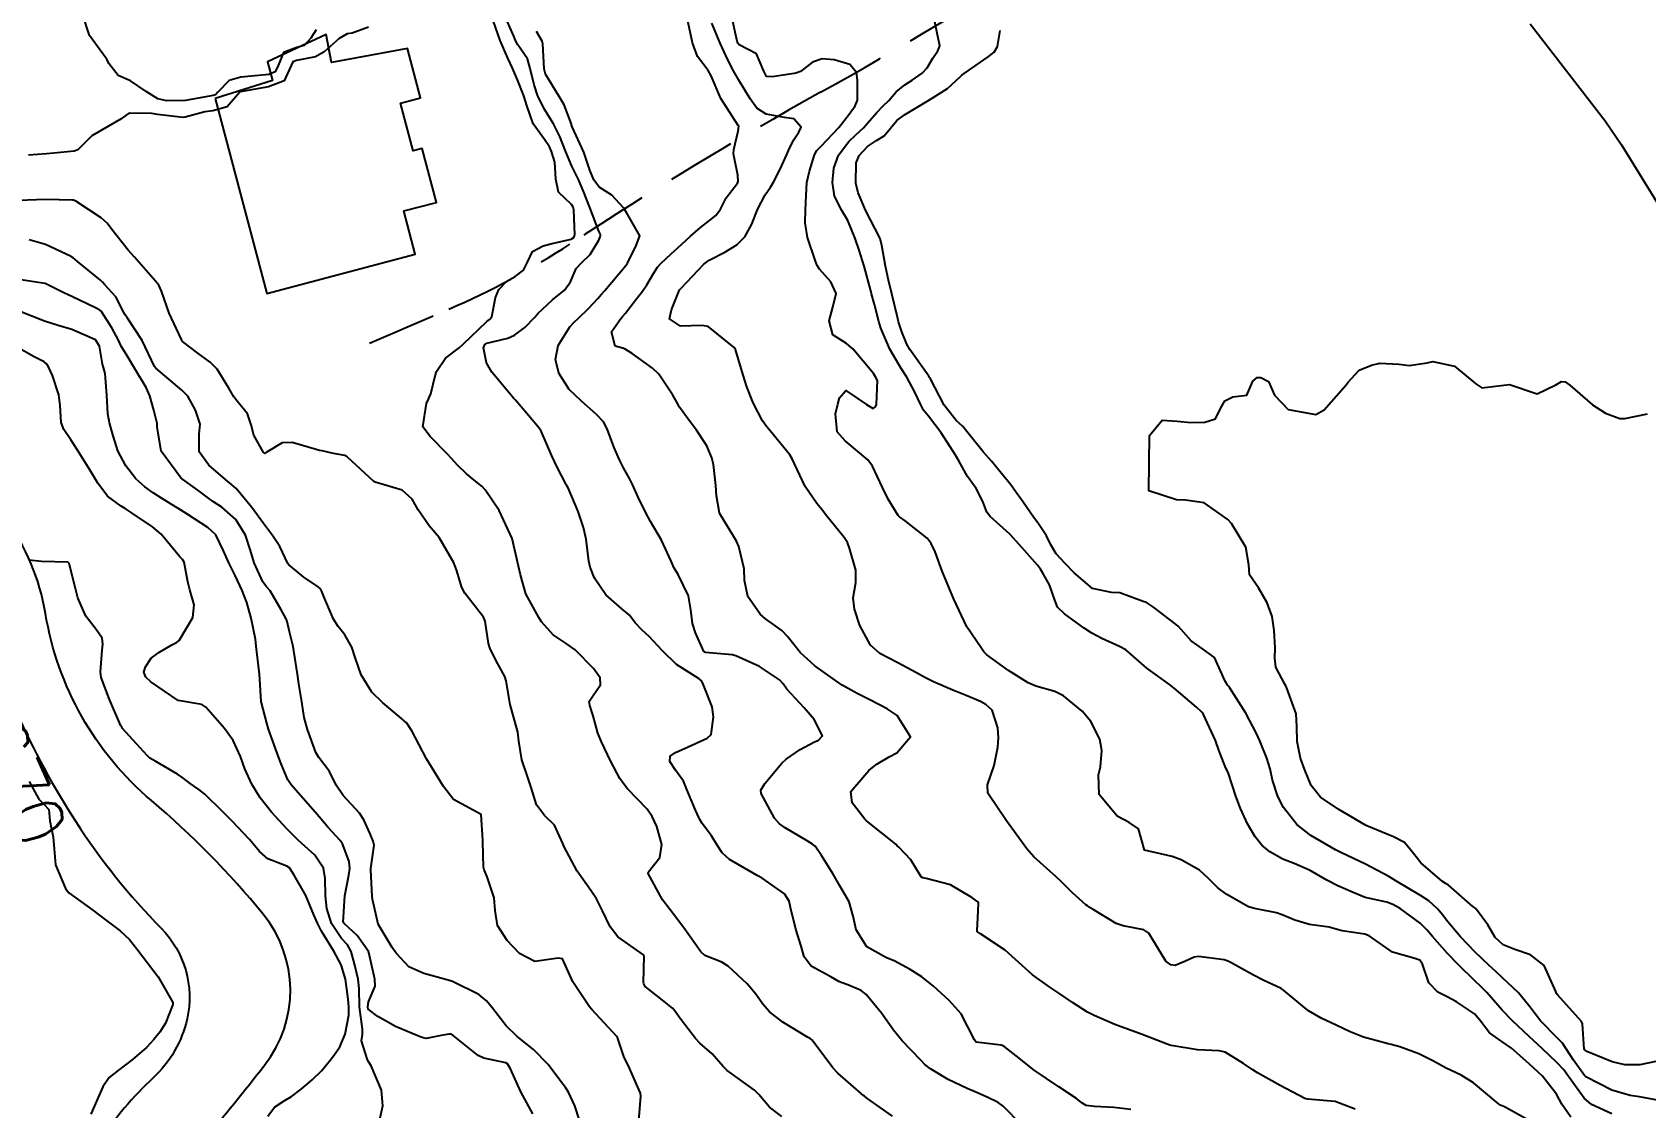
# Model space of a CAD drawing. Header units: metres. Extents: x 298520 to 308411, y 7433745 to 7450750.
# Drawn here: x 300560.7 to 300677.4, y 7444959 to 7445036.8 of the extents above; entities that cross this region are included whole.
import ezdxf
from ezdxf.enums import TextEntityAlignment as Align

# ---------------------------------------------------------------- set-up
doc = ezdxf.new("R2010")
doc.units = ezdxf.units.M
doc.header["$LTSCALE"] = 10
doc.linetypes.add('DASHED', pattern=[0.75, 0.5, -0.25])
for name, color, linetype in [('Area', 45, 'Continuous'), ('Cotas', 45, 'Continuous'), ('Curvas de Nivel 1m', 11, 'Continuous'), ('Curvas de Nivel 5m', 15, 'Continuous'), ('Edificações', 30, 'Continuous'), ('Hidrografia', 140, 'Continuous'), ('Vias Secundárias', 230, 'DASHED')]:
    doc.layers.add(name, color=color, linetype=linetype)
doc.styles.add('Style-STANDARD', font='STANDARD.shx')

msp = doc.modelspace()

# ---------------------------------------------------------------- linework, layer by layer
at = {"layer": 'Area'}
msp.add_polyline3d([(300669.01, 7445037.41, 683.94), (300674.43, 7445030.39, 683.87), (300675.61, 7445028.66, 683.84), (300679.46, 7445022.44, 683.98), (300683.31, 7445016.39, 684.04), (300689.65, 7445007.08, 684.25), (300691.81, 7445003.87, 684.21), (300697.77, 7444994.75, 684.34), (300698.72, 7444993.1, 684.33), (300706.72, 7444979.46, 684.46), (300707.74, 7444976.05, 684.6), (300713.12, 7444964.77, 684.52), (300715.65, 7444959.62, 684.6), (300720.59, 7444949.26, 682.54), (300727.92, 7444933.4, 684.74), (300731.72, 7444924.74, 679.65), (300732.29, 7444923.79, 679.66), (300736.34, 7444914.79, 679.71)], dxfattribs=at)
at = {"layer": 'Curvas de Nivel 1m', "flags": 128}
for points, elevation in [([(300581.23, 7445036.98), (300580.84, 7445036.38), (300580.35, 7445035.85), (300579.82, 7445035.71), (300578.87, 7445035.34), (300578.47, 7445034.4), (300578.26, 7445033.94), (300577.8, 7445033.76), (300577.05, 7445033.67), (300575.79, 7445033.56), (300574.93, 7445033.31), (300574.11, 7445032.46), (300573.95, 7445032.29), (300573.78, 7445032.23), (300572.3, 7445031.96), (300571.77, 7445031.88), (300570.44, 7445031.84), (300569.78, 7445031.98), (300568.93, 7445032.52), (300567.79, 7445033.28), (300566.92, 7445033.67), (300566.24, 7445034.55), (300566.1, 7445034.85), (300565.81, 7445035.25), (300564.83, 7445036.57), (300564.32, 7445038.1)], 677), ([(300622.9, 7444958.43), (300621.12, 7444959.68), (300620.91, 7444959.84), (300620.88, 7444959.86), (300620.84, 7444959.89), (300618.94, 7444961.54), (300618.59, 7444961.92), (300617.46, 7444963.44), (300617.07, 7444963.94), (300616.96, 7444964.03), (300616.76, 7444964.14), (300614.98, 7444965.23), (300614.02, 7444965.97), (300613.53, 7444966.51), (300613.01, 7444967.24), (300612.4, 7444968), (300611.03, 7444969.27), (300610.56, 7444969.55), (300609.34, 7444970.04), (300609.04, 7444970.3), (300607.82, 7444972.05), (300607.07, 7444973.03), (300606.27, 7444974.07), (300605.23, 7444975.96), (300605.25, 7444976.08), (300606.07, 7444977.12), (300606.23, 7444978.07), (300605.85, 7444979.36), (300605.52, 7444980.08), (300605.16, 7444980.62), (300603.75, 7444982.1), (300603.49, 7444982.4), (300603.19, 7444982.85), (300602.52, 7444984.12), (300601.85, 7444985.5), (300601.6, 7444986.13), (300601.25, 7444987.37), (300601.01, 7444988.13), (300600.97, 7444988.42), (300601.26, 7444988.83), (300601.79, 7444989.61), (300601.76, 7444990.13), (300601.28, 7444990.79), (300599.95, 7444992.14), (300599.31, 7444992.6), (300598.37, 7444993.22), (300597.53, 7444994.18), (300597.45, 7444994.3), (300597.33, 7444994.49), (300596.4, 7444996.19), (300596, 7444997.56), (300595.87, 7444998.2), (300595.39, 7445000.2), (300594.45, 7445002.21), (300593.44, 7445003.72), (300593.2, 7445003.98), (300592.9, 7445004.23), (300592.09, 7445004.88), (300591.46, 7445005.47), (300590.75, 7445006.26), (300589.48, 7445007.56), (300588.95, 7445008.28), (300589.2, 7445009.96), (300589.35, 7445010.27), (300589.41, 7445010.38), (300589.52, 7445010.65), (300589.84, 7445011.96), (300589.94, 7445012.27), (300590.59, 7445013.23), (300591.56, 7445013.98), (300591.85, 7445014.25), (300593.58, 7445015.89), (300593.77, 7445016.03), (300593.94, 7445016.22), (300594.2, 7445017.62), (300594.44, 7445018.21), (300595.01, 7445018.81), (300595.62, 7445019.13), (300596.23, 7445019.59), (300596.5, 7445020.19), (300596.88, 7445020.95), (300597.65, 7445021.35), (300598.3, 7445021.52), (300599.66, 7445021.83), (300599.86, 7445021.95), (300599.94, 7445022.15), (300599.86, 7445023.97), (300599.81, 7445024.15), (300599.68, 7445024.36), (300598.76, 7445025.23), (300598.56, 7445026.17), (300598.49, 7445027.4), (300598.25, 7445028.17), (300598.09, 7445028.53), (300597.74, 7445029.04), (300596.92, 7445030.19), (300596.45, 7445031.51), (300596.24, 7445032.2), (300595.79, 7445033.36), (300595.42, 7445034.2), (300595.09, 7445034.93), (300594.53, 7445036.21), (300593.85, 7445038.13)], 676), ([(300632.25, 7444957.76), (300630.91, 7444959.15), (300630.55, 7444959.42), (300629.76, 7444959.79), (300628.92, 7444960.15), (300628.31, 7444960.42), (300626.93, 7444961.08), (300625.64, 7444961.84), (300625.25, 7444962.15), (300624.95, 7444962.46), (300623.6, 7444963.86), (300622.97, 7444964.64), (300622.11, 7444965.88), (300621.01, 7444967.23), (300620.63, 7444967.52), (300619.68, 7444967.91), (300619.18, 7444968.08), (300619.02, 7444968.17), (300618.45, 7444968.5), (300617.03, 7444969.27), (300616.51, 7444969.95), (300616.29, 7444970.71), (300615.92, 7444971.95), (300615.53, 7444973.5), (300615.42, 7444973.96), (300615.09, 7444974.49), (300613.47, 7444975.63), (300613.11, 7444975.83), (300612.83, 7444975.99), (300611.12, 7444976.99), (300610.58, 7444977.47), (300610.23, 7444978.02), (300609.81, 7444978.7), (300609.15, 7444979.58), (300608.98, 7444979.87), (300608.91, 7444980.03), (300608.65, 7444980.54), (300608.02, 7444982.05), (300607.78, 7444982.64), (300607.2, 7444983.45), (300606.81, 7444984.06), (300606.82, 7444984.45), (300607.21, 7444984.73), (300608.12, 7444985.14), (300609.23, 7444985.63), (300609.5, 7444985.75), (300609.78, 7444986.02), (300609.97, 7444987.3), (300609.86, 7444988.02), (300609.27, 7444989.55), (300609.12, 7444989.88), (300608.93, 7444990.04), (300607.29, 7444991.09), (300606.27, 7444992.07), (300605.31, 7444993.12), (300604.8, 7444993.57), (300604.29, 7444994.1), (300603.88, 7444994.65), (300603.33, 7444995.11), (300602.18, 7444996.12), (300601.36, 7444997.33), (300601.04, 7444998.13), (300600.95, 7444998.56), (300600.74, 7445000.14), (300600.57, 7445000.98), (300600.17, 7445002.14), (300599.44, 7445003.85), (300599.34, 7445004.05), (300599.29, 7445004.15), (300598.65, 7445005.36), (300598.27, 7445006.17), (300597.49, 7445007.95), (300597.35, 7445008.18), (300596.45, 7445009.24), (300595.63, 7445010.2), (300595.51, 7445010.33), (300593.93, 7445012.22), (300593.55, 7445012.91), (300593.32, 7445013.99), (300593.43, 7445014.22), (300593.56, 7445014.32), (300595.08, 7445014.69), (300595.57, 7445014.9), (300596.32, 7445015.45), (300597.05, 7445016.19), (300597.29, 7445016.48), (300597.59, 7445016.79), (300598.32, 7445017.45), (300599.18, 7445018.16), (300599.62, 7445018.76), (300600.04, 7445019.73), (300600.42, 7445020.14), (300601.05, 7445020.73), (300601.66, 7445021.77), (300601.77, 7445022.02), (300601.8, 7445022.13), (300601.76, 7445022.23), (300601.67, 7445022.42), (300601.02, 7445024.14), (300600.59, 7445025.25), (300600.19, 7445026.15), (300599.72, 7445027.12), (300599.28, 7445028.16), (300598.84, 7445029.26), (300598.39, 7445030.17), (300598.16, 7445030.57), (300597.76, 7445031.19), (300597.26, 7445032.19), (300596.98, 7445032.99), (300596.71, 7445034.19), (300596.51, 7445034.89), (300595.82, 7445035.9), (300595.63, 7445036.2), (300595.51, 7445036.52), (300594.77, 7445038.21)], 677), ([(300656.37, 7444958.93), (300654.91, 7444959.49), (300652.91, 7444959.64), (300652.73, 7444959.7), (300650.93, 7444960.65), (300649.31, 7444961.56), (300648.95, 7444961.78), (300648.28, 7444962.24), (300646.96, 7444963.04), (300646.53, 7444963.15), (300644.96, 7444963.23), (300643.06, 7444963.53), (300642.96, 7444963.56), (300642.77, 7444963.63), (300640.97, 7444964.33), (300639.98, 7444964.68), (300638.98, 7444965.04), (300637.49, 7444965.7), (300637, 7444965.94), (300635.91, 7444966.63), (300635.01, 7444967.26), (300634.28, 7444967.74), (300633.02, 7444968.64), (300631.79, 7444969.76), (300631.04, 7444970.43), (300629.26, 7444971.6), (300629.06, 7444971.74), (300629.03, 7444971.8), (300629.02, 7444971.84), (300629.07, 7444972.77), (300629.13, 7444973.8), (300629.13, 7444973.84), (300629.08, 7444973.91), (300628.65, 7444974.24), (300627.1, 7444975.15), (300625.33, 7444975.61), (300625.1, 7444975.65), (300624.98, 7444975.72), (300624.91, 7444975.84), (300624.23, 7444976.96), (300623.36, 7444977.87), (300623.25, 7444977.98), (300623.14, 7444978.09), (300622.09, 7444978.93), (300621.15, 7444979.68), (300621.03, 7444979.77), (300620.9, 7444979.89), (300619.99, 7444981.09), (300619.9, 7444981.91), (300621.2, 7444983.41), (300621.46, 7444983.63), (300621.77, 7444983.88), (300622.67, 7444984.41), (300623.21, 7444984.7), (300624.2, 7444985.86), (300623.25, 7444987.4), (300622.52, 7444987.88), (300621.26, 7444988.53), (300620.34, 7444988.98), (300619.27, 7444989.58), (300618.77, 7444989.93), (300617.29, 7444990.99), (300616.22, 7444991.95), (300615.31, 7444993.1), (300614.89, 7444993.54), (300614.3, 7444993.98), (300613.72, 7444994.38), (300613.33, 7444994.72), (300612.44, 7444996), (300612.2, 7444997.16), (300612.18, 7444998), (300611.78, 7444999.61), (300611.62, 7445000.01), (300611.4, 7445000.36), (300610.39, 7445002.02), (300610.18, 7445003.27), (300610.14, 7445004.02), (300609.95, 7445005.54), (300609.84, 7445006.03), (300609.48, 7445006.89), (300608.73, 7445008.04), (300608.19, 7445008.74), (300607.51, 7445009.7), (300607.31, 7445010.06), (300607.02, 7445010.56), (300606.01, 7445012.08), (300605.55, 7445012.52), (300604.08, 7445013.58), (300603.56, 7445013.89), (300603.41, 7445013.95), (300602.84, 7445014.11), (300602.59, 7445015.13), (300603.26, 7445016.1), (300603.41, 7445016.28), (300603.59, 7445016.49), (300604.3, 7445017.4), (300604.83, 7445018.09), (300605.15, 7445018.55), (300605.63, 7445019.36), (300605.9, 7445019.81), (300606.14, 7445020.07), (300606.91, 7445020.79), (300607.65, 7445021.46), (300608.29, 7445022.05), (300609.01, 7445022.69), (300609.67, 7445023.2), (300610.14, 7445023.56), (300610.47, 7445024.02), (300610.88, 7445024.83), (300611.7, 7445025.89), (300611.74, 7445026.01), (300611.71, 7445026.46), (300611.41, 7445028.01), (300611.42, 7445028.33), (300611.75, 7445029.64), (300611.8, 7445030.01), (300611.78, 7445030.04), (300611.75, 7445030.07), (300610.48, 7445032.02), (300609.8, 7445033.65), (300609.57, 7445034.03), (300608.81, 7445035.05), (300608.45, 7445036.05), (300608.06, 7445037.85)], 679), ([(300671.95, 7444958.34), (300671.31, 7444959.29), (300670.92, 7444960.02), (300669.92, 7444961.31), (300668.95, 7444962.21), (300667.67, 7444963.33), (300666.97, 7444963.82), (300666.08, 7444964.46), (300665.38, 7444965.36), (300664.99, 7444965.82), (300663.7, 7444966.68), (300663.01, 7444967.05), (300662.33, 7444967.4), (300661.68, 7444968.07), (300661.24, 7444969.42), (300661.04, 7444969.7), (300660.61, 7444969.85), (300659.05, 7444970.28), (300657.37, 7444971.46), (300657.06, 7444971.59), (300655.41, 7444971.83), (300655.07, 7444971.92), (300654.48, 7444972.09), (300653.07, 7444972.29), (300652, 7444972.59), (300651.08, 7444972.99), (300650.68, 7444973.13), (300649.08, 7444973.43), (300648.64, 7444973.56), (300647.09, 7444974.45), (300646.44, 7444974.94), (300645.75, 7444975.6), (300645.11, 7444976.2), (300643.78, 7444976.97), (300643.13, 7444977.2), (300641.13, 7444977.65), (300640.7, 7444979.21), (300640.03, 7444979.67), (300639.16, 7444980.11), (300637.84, 7444981.69), (300637.79, 7444983.1), (300637.94, 7444983.69), (300638.04, 7444984.87), (300637.89, 7444985.69), (300637.24, 7444986.95), (300636.61, 7444987.71), (300635.26, 7444988.82), (300634.65, 7444989.12), (300633.27, 7444989.51), (300632.72, 7444989.76), (300631.29, 7444990.65), (300629.72, 7444991.79), (300629.51, 7444992.01), (300629.31, 7444992.28), (300628.27, 7444993.81), (300627.34, 7444995.82), (300626.49, 7444997.83), (300625.98, 7444999.24), (300625.71, 7444999.84), (300625.4, 7445000.21), (300623.81, 7445001.47), (300623.42, 7445001.76), (300623.31, 7445001.87), (300622.6, 7445003.05), (300622.17, 7445003.88), (300621.46, 7445005.42), (300621.11, 7445005.89), (300619.48, 7445007.27), (300618.9, 7445007.92), (300618.79, 7445009.21), (300618.94, 7445009.92), (300619.08, 7445010.36), (300619.53, 7445010.9), (300621.02, 7445009.89), (300621.51, 7445009.6), (300621.68, 7445009.72), (300621.74, 7445009.89), (300621.81, 7445011.61), (300621.68, 7445011.89), (300621.54, 7445012.12), (300620.04, 7445013.91), (300619.57, 7445014.29), (300618.58, 7445014.93), (300618.33, 7445015.93), (300618.59, 7445016.93), (300618.84, 7445017.92), (300618.45, 7445018.76), (300617.63, 7445019.66), (300617.46, 7445019.94), (300617.34, 7445020.24), (300616.76, 7445021.95), (300616.6, 7445023.02), (300616.61, 7445023.95), (300616.65, 7445024.99), (300616.72, 7445025.95), (300616.91, 7445026.76), (300617.26, 7445027.94), (300617.43, 7445028.25), (300617.74, 7445028.57), (300619.02, 7445029.92), (300619.76, 7445030.89), (300620.2, 7445031.48), (300620.37, 7445031.9), (300620.37, 7445033.33), (300620.31, 7445033.9), (300619.81, 7445034.48), (300618.69, 7445034.81), (300617.81, 7445034.89), (300617.12, 7445034.63), (300616.24, 7445033.96), (300615.92, 7445033.84), (300615.8, 7445033.82), (300614.2, 7445033.58), (300613.8, 7445033.61), (300613.59, 7445033.98), (300613.08, 7445035.25), (300611.82, 7445035.9), (300611.72, 7445036.01), (300611.68, 7445036.16), (300611.27, 7445038.02)], 681), ([(300674.91, 7444958.58), (300673.45, 7444959.26), (300672.92, 7444959.72), (300671.79, 7444961.29), (300671.44, 7444961.78), (300670.95, 7444962.31), (300669.88, 7444963.31), (300668.97, 7444964.16), (300667.72, 7444965.33), (300666.99, 7444966.09), (300665.88, 7444967.36), (300665.45, 7444967.8), (300665.02, 7444968.21), (300663.82, 7444969.38), (300663.04, 7444970.19), (300661.96, 7444971.41), (300661.55, 7444971.9), (300661.07, 7444972.37), (300659.62, 7444973.43), (300659.09, 7444973.74), (300658.64, 7444973.9), (300657.09, 7444974.24), (300656.21, 7444974.59), (300655.1, 7444975.09), (300654.32, 7444975.5), (300653.11, 7444976.18), (300651.95, 7444976.69), (300651.13, 7444977.01), (300650.18, 7444977.54), (300649.61, 7444978.03), (300649.14, 7444978.62), (300648.58, 7444979.57), (300648.06, 7444980.68), (300647.73, 7444981.57), (300647.2, 7444983.21), (300647.08, 7444983.46), (300647, 7444983.58), (300646.5, 7444984.88), (300646.25, 7444985.59), (300645.39, 7444987.47), (300645.29, 7444987.61), (300645.27, 7444987.63), (300645.25, 7444987.65), (300644.88, 7444987.99), (300643.27, 7444989.38), (300642.94, 7444989.63), (300641.29, 7444990.82), (300640.34, 7444991.66), (300639.78, 7444992.14), (300639.31, 7444992.39), (300638.05, 7444992.96), (300637.32, 7444993.35), (300636.76, 7444993.71), (300635.33, 7444994.74), (300634.84, 7444995.23), (300634.65, 7444995.73), (300634.25, 7444996.84), (300633.76, 7444997.74), (300633.61, 7444997.98), (300633.38, 7444998.26), (300632.07, 7444999.76), (300631.4, 7445000.52), (300629.97, 7445001.79), (300629.73, 7445002.1), (300629.43, 7445002.86), (300628.96, 7445003.8), (300628.33, 7445004.68), (300627.71, 7445005.82), (300627.47, 7445006.23), (300626.42, 7445007.83), (300625.51, 7445009.05), (300625.15, 7445009.48), (300624.96, 7445009.85), (300624.5, 7445010.83), (300623.94, 7445011.86), (300623.54, 7445012.48), (300622.7, 7445013.88), (300622.06, 7445015.4), (300621.92, 7445015.89), (300621.6, 7445017.11), (300621.39, 7445017.89), (300621.32, 7445018.19), (300620.86, 7445019.9), (300620.5, 7445021.04), (300620.21, 7445021.9), (300619.67, 7445023.18), (300619.25, 7445023.92), (300618.71, 7445024.94), (300618.56, 7445025.93), (300618.67, 7445026.97), (300619, 7445027.92), (300619.74, 7445028.91), (300620.26, 7445029.39), (300620.8, 7445029.9), (300621.25, 7445030.41), (300621.76, 7445031.01), (300622.2, 7445031.45), (300622.63, 7445031.88), (300623.17, 7445032.49), (300623.79, 7445033), (300624.32, 7445033.33), (300625.05, 7445033.85), (300625.41, 7445034.24), (300625.81, 7445034.92), (300626.18, 7445035.47), (300626.33, 7445035.83), (300625.92, 7445037.77)], 682), ([(300585, 7445037.16), (300583.83, 7445036.75), (300583.48, 7445036.69), (300582.88, 7445036.35), (300581.81, 7445035.4), (300581.17, 7445035.02), (300579.81, 7445034.76), (300579.54, 7445034.66), (300579.43, 7445034.39), (300578.91, 7445033.28), (300577.79, 7445032.85), (300575.87, 7445032.52), (300575.78, 7445032.51), (300575.73, 7445032.5), (300575.68, 7445032.44), (300574.8, 7445031.42), (300573.76, 7445031.13), (300573.18, 7445031.05), (300571.76, 7445030.66), (300571.6, 7445030.64), (300569.76, 7445030.85), (300569.34, 7445030.93), (300567.76, 7445030.95), (300567.48, 7445030.81), (300567.12, 7445030.54), (300565.74, 7445029.74), (300565, 7445029.31), (300564.26, 7445028.57), (300564, 7445028.31), (300563.73, 7445028.2), (300562.25, 7445028.07), (300561.72, 7445028.01), (300560.43, 7445027.91)], 676), ([(300640.15, 7444958.9), (300638.91, 7444959.06), (300637.5, 7444959.11), (300636.91, 7444959.19), (300636.6, 7444959.39), (300636.2, 7444959.71), (300634.93, 7444960.55), (300633.15, 7444961.75), (300632.94, 7444961.91), (300632.19, 7444962.52), (300630.96, 7444963.48), (300630.75, 7444963.56), (300628.96, 7444963.78), (300628.92, 7444963.8), (300628.84, 7444963.93), (300627.86, 7444965.81), (300627, 7444966.79), (300625.87, 7444967.83), (300625.02, 7444968.49), (300624.19, 7444969.02), (300623.03, 7444969.65), (300622.46, 7444969.88), (300621.04, 7444970.67), (300620.28, 7444971.9), (300620.05, 7444972.89), (300619.76, 7444973.91), (300619.1, 7444975.09), (300618.61, 7444975.93), (300617.78, 7444977.28), (300617.3, 7444977.94), (300617.13, 7444978.09), (300616.74, 7444978.34), (300615.15, 7444979.27), (300614.74, 7444979.55), (300614.38, 7444979.97), (300613.4, 7444981.76), (300613.38, 7444981.99), (300613.68, 7444982.47), (300614.91, 7444983.96), (300615.21, 7444984.25), (300616.22, 7444984.94), (300617.22, 7444985.46), (300617.55, 7444985.61), (300617.84, 7444985.93), (300617.24, 7444987.1), (300616.51, 7444987.95), (300615.27, 7444989.31), (300614.99, 7444989.69), (300614.73, 7444989.97), (300613.29, 7444990.94), (300611.58, 7444991.72), (300611.3, 7444991.79), (300609.38, 7444991.95), (300609.3, 7444991.98), (300609.25, 7444992.03), (300608.66, 7444993.38), (300608.43, 7444994.04), (300608.32, 7444995.04), (300608.15, 7444996.05), (300607.37, 7444997.64), (300607.11, 7444998.06), (300606.89, 7444998.56), (300606.19, 7445000.07), (300605.41, 7445001.43), (300605.04, 7445002.09), (300604.52, 7445003.18), (300604.1, 7445004.1), (300603.88, 7445004.53), (300603.45, 7445005.3), (300603.18, 7445005.83), (300603.06, 7445006.11), (300602.76, 7445006.83), (300602.27, 7445008.12), (300602, 7445008.62), (300601.5, 7445009.16), (300600.38, 7445010.14), (300599.53, 7445010.98), (300598.78, 7445012.16), (300598.54, 7445013.15), (300598.73, 7445014.16), (300599.58, 7445015.49), (300599.89, 7445015.84), (300600.2, 7445016.14), (300600.91, 7445016.82), (300601.6, 7445017.56), (300601.87, 7445017.86), (300602.1, 7445018.12), (300603.63, 7445019.94), (300603.7, 7445020.03), (300603.73, 7445020.1), (300604.36, 7445021.38), (300604.64, 7445022.09), (300603.68, 7445023.77), (300603.54, 7445023.96), (300603.45, 7445024.1), (300602.6, 7445025.02), (300601.7, 7445025.59), (300601.3, 7445026.13), (300601.02, 7445026.83), (300600.58, 7445028.14), (300599.75, 7445029.97), (300599.7, 7445030.1), (300599.68, 7445030.15), (300599.17, 7445031.56), (300598.81, 7445032.16), (300597.8, 7445033.77), (300597.71, 7445034.17), (300597.61, 7445035.97), (300597.56, 7445036.17), (300597.17, 7445036.85)], 678), ([(300678.62, 7444959.5), (300676.92, 7444959.81), (300676.24, 7444959.92), (300674.93, 7444960.31), (300673.04, 7444961.27), (300672.94, 7444961.36), (300672.15, 7444962.48), (300671.61, 7444963.29), (300671.36, 7444963.69), (300670.97, 7444964.09), (300669.77, 7444965.31), (300669, 7444966.33), (300668.17, 7444967.33), (300667.02, 7444968.43), (300666.55, 7444968.87), (300666.03, 7444969.35), (300665.05, 7444970.27), (300663.98, 7444971.38), (300663.07, 7444972.48), (300662.67, 7444972.99), (300662.33, 7444973.4), (300661.68, 7444974), (300661.09, 7444974.37), (300659.29, 7444975.44), (300659.1, 7444975.57), (300658.79, 7444975.76), (300657.12, 7444976.65), (300655.33, 7444977.49), (300655.19, 7444977.55), (300655.13, 7444977.58), (300654.95, 7444977.67), (300653.15, 7444978.72), (300652.14, 7444979.52), (300651.17, 7444980.74), (300650.76, 7444981.54), (300650.39, 7444982.73), (300650.21, 7444983.54), (300649.97, 7444984.31), (300649.47, 7444985.56), (300649.23, 7444986.09), (300648.45, 7444987.57), (300647.27, 7444989.41), (300647.2, 7444989.51), (300647.14, 7444989.58), (300646.97, 7444989.89), (300646.18, 7444991.59), (300645.31, 7444992.22), (300644.51, 7444992.8), (300643.78, 7444993.62), (300643.56, 7444993.86), (300643.33, 7444994.05), (300641.77, 7444995.22), (300641.34, 7444995.52), (300641.26, 7444995.57), (300641.04, 7444995.65), (300639.35, 7444996.27), (300638.75, 7444996.29), (300637.36, 7444996.58), (300636.03, 7444997.71), (300635.38, 7444998.38), (300634.75, 7444999.09), (300634.36, 7444999.74), (300634.05, 7445000.39), (300633.42, 7445001.33), (300633.11, 7445001.75), (300632.36, 7445002.83), (300631.69, 7445003.77), (300631.45, 7445004.08), (300630.68, 7445005.01), (300630.07, 7445005.78), (300629.47, 7445006.46), (300628.37, 7445007.81), (300627.98, 7445008.29), (300627.5, 7445008.74), (300626.65, 7445009.83), (300625.64, 7445011.73), (300625.59, 7445011.84), (300625.53, 7445011.93), (300624.16, 7445013.86), (300623.95, 7445014.25), (300623.58, 7445015.14), (300623.34, 7445015.87), (300623.26, 7445016.2), (300622.86, 7445017.88), (300622.62, 7445018.88), (300622.39, 7445019.88), (300622.14, 7445021.39), (300622.02, 7445021.89), (300621.66, 7445022.59), (300620.97, 7445023.9), (300620.41, 7445025.19), (300620.25, 7445025.9), (300620.28, 7445027.35), (300620.49, 7445027.9), (300621.09, 7445028.55), (300621.74, 7445028.98), (300622.31, 7445029.32), (300622.77, 7445029.88), (300623.21, 7445030.42), (300623.76, 7445030.83), (300625.47, 7445031.84), (300625.66, 7445031.96), (300625.78, 7445032.03), (300626.88, 7445032.73), (300627.8, 7445033.57), (300627.92, 7445033.7), (300628.09, 7445033.82), (300629.82, 7445035.02), (300630.25, 7445035.36), (300630.5, 7445035.78), (300630.7, 7445036.92)], 683), ([(300604.57, 7444958.08), (300604.7, 7444959.87), (300604.67, 7444960.08), (300604.49, 7444960.52), (300603.78, 7444962.1), (300603.51, 7444962.67), (300603.02, 7444964.11), (300602.96, 7444964.19), (300601.16, 7444966.13), (300600.99, 7444966.32), (300599.79, 7444968.14), (300599.03, 7444969.8), (300598.73, 7444969.85), (300597.03, 7444969.6), (300595.92, 7444970.19), (300595.05, 7444971.13), (300594.33, 7444972.21), (300594.16, 7444973.3), (300594.1, 7444974.21), (300593.6, 7444975.73), (300593.37, 7444976.23), (300593.32, 7444976.43), (300593.28, 7444978.23), (300593.28, 7444978.37), (300593.15, 7444980.23), (300591.17, 7444981.31), (300590.43, 7444982.26), (300589.2, 7444984.27), (300588.14, 7444986.29), (300587.78, 7444986.83), (300587.24, 7444987.33), (300586.04, 7444988.31), (300585.26, 7444989.09), (300584.47, 7444990.33), (300584.04, 7444991.58), (300583.81, 7444992.33), (300583.31, 7444993.23), (300582.81, 7444993.84), (300582.49, 7444994.35), (300581.82, 7444995.89), (300581.64, 7444996.37), (300581.54, 7444996.56), (300581.36, 7444996.71), (300580.33, 7444997.41), (300579.37, 7444998.19), (300579.26, 7444998.28), (300579.19, 7444998.39), (300578.6, 7444999.62), (300578.07, 7445000.41), (300577.41, 7445001.27), (300576.58, 7445002.43), (300575.44, 7445003.8), (300575.1, 7445004.1), (300574.67, 7445004.45), (300573.46, 7445005.51), (300572.77, 7445006.47), (300572.77, 7445007.75), (300572.83, 7445008.47), (300572.51, 7445009.48), (300571.95, 7445010.48), (300571.52, 7445010.93), (300569.64, 7445012.51), (300569.54, 7445012.64), (300568.65, 7445014.52), (300567.58, 7445016.12), (300567.41, 7445016.36), (300567.33, 7445016.53), (300566.74, 7445017.68), (300565.95, 7445018.55), (300565.78, 7445018.72), (300565.62, 7445018.88), (300563.97, 7445020.23), (300563.63, 7445020.51), (300563.59, 7445020.54), (300563.52, 7445020.58), (300561.65, 7445021.46), (300560.47, 7445021.8)], 674), ([(300600.28, 7444958.14), (300599.94, 7444959.18), (300599.48, 7444960.15), (300599.26, 7444960.49), (300598.93, 7444960.93), (300598.01, 7444962.17), (300596.95, 7444963.24), (300595.77, 7444964.19), (300594.97, 7444964.96), (300593.98, 7444966.22), (300593.54, 7444966.77), (300593, 7444967.22), (300591.09, 7444968.17), (300591.01, 7444968.19), (300590.77, 7444968.25), (300589.02, 7444968.74), (300587.94, 7444969.21), (300587.03, 7444970.18), (300586.95, 7444970.3), (300586.73, 7444970.61), (300585.7, 7444972.31), (300585.29, 7444974.11), (300585.27, 7444974.32), (300585.19, 7444976.24), (300585.19, 7444976.32), (300585.42, 7444978.03), (300585.36, 7444978.32), (300585.14, 7444978.85), (300584.68, 7444979.86), (300584.37, 7444980.33), (300583.17, 7444981.61), (300582.68, 7444982.35), (300582.18, 7444983.34), (300581.43, 7444984.37), (300581.21, 7444984.72), (300580.59, 7444986.38), (300580.37, 7444987.25), (300580.18, 7444988.38), (300579.97, 7444989.68), (300579.87, 7444990.38), (300579.62, 7444992.06), (300579.56, 7444992.39), (300579.31, 7444993.44), (300579.13, 7444994.2), (300579.05, 7444994.39), (300578.7, 7444995.03), (300577.89, 7444996.41), (300577.64, 7444996.7), (300577.36, 7444997.07), (300576.75, 7444998.43), (300576.49, 7444999.32), (300576.11, 7445000.43), (300575.41, 7445001.56), (300574.41, 7445002.45), (300573.81, 7445002.84), (300573.43, 7445003.12), (300572.66, 7445003.7), (300571.55, 7445004.49), (300571.44, 7445004.58), (300570.02, 7445006.5), (300569.73, 7445008.27), (300569.73, 7445008.51), (300569.5, 7445009.47), (300569.2, 7445010.51), (300568.93, 7445011.11), (300568.1, 7445012.52), (300567.55, 7445013.4), (300567.13, 7445014.1), (300566.93, 7445014.54), (300566.46, 7445015.43), (300565.72, 7445016.56), (300565.67, 7445016.63), (300565.59, 7445016.7), (300565.28, 7445016.87), (300563.6, 7445017.68), (300562.97, 7445017.95), (300561.67, 7445018.61), (300561.63, 7445018.63), (300561.61, 7445018.64), (300559.9, 7445018.91)], 673), ([(300596.9, 7444958.6), (300596.02, 7444960.19), (300595.29, 7444961.84), (300595.07, 7444962.2), (300594.94, 7444962.27), (300593.35, 7444962.62), (300592.95, 7444962.81), (300591.14, 7444964.25), (300590.96, 7444964.35), (300590.85, 7444964.36), (300590.27, 7444964.26), (300589.19, 7444964.04), (300588.96, 7444964.08), (300588.83, 7444964.14), (300588.46, 7444964.28), (300586.97, 7444964.91), (300585.68, 7444965.62), (300584.99, 7444966.16), (300584.96, 7444966.32), (300585, 7444966.69), (300585.5, 7444967.82), (300585.46, 7444968.32), (300585.04, 7444970.25), (300585.01, 7444970.32), (300584.2, 7444971.48), (300583.26, 7444972.35), (300583.18, 7444972.46), (300583.29, 7444974.35), (300583.6, 7444975.84), (300583.67, 7444976.34), (300583.61, 7444976.84), (300583.13, 7444978.12), (300582.97, 7444978.35), (300582.09, 7444979.3), (300581.18, 7444980.37), (300581.15, 7444980.4), (300579.41, 7444982.39), (300579.19, 7444982.75), (300578.7, 7444983.9), (300578.51, 7444984.4), (300578.09, 7444985.54), (300577.79, 7444986.41), (300577.67, 7444986.85), (300577.25, 7444988.42), (300577.13, 7444990.42), (300577.11, 7444990.58), (300576.9, 7444992.42), (300576.83, 7444992.91), (300576.53, 7444994.43), (300576.22, 7444995.56), (300575.88, 7444996.43), (300575.36, 7444997.52), (300574.9, 7444998.44), (300574.53, 7444999.3), (300573.96, 7445000.45), (300573.4, 7445001), (300571.95, 7445001.94), (300571.42, 7445002.27), (300571.06, 7445002.49), (300570.05, 7445003.12), (300569.43, 7445003.5), (300568.84, 7445003.92), (300568.18, 7445004.52), (300567.46, 7445005.45), (300566.88, 7445006.54), (300566.55, 7445007.61), (300566.29, 7445008.55), (300566.16, 7445009.21), (300566.08, 7445010.55), (300565.97, 7445012.12), (300565.85, 7445012.56), (300565.78, 7445012.79), (300565.56, 7445014.1), (300565.27, 7445014.56), (300563.57, 7445015.3), (300562.56, 7445015.61), (300561.58, 7445015.92), (300559.75, 7445016.63)], 672), ([(300585.86, 7444958.31), (300586.05, 7444959.17), (300585.95, 7444960.31), (300585.21, 7444962.05), (300585.04, 7444962.32), (300584.94, 7444962.5), (300584.51, 7444963.88), (300584.57, 7444964.33), (300584.58, 7444964.71), (300584.37, 7444966.33), (300584.34, 7444967.66), (300584.27, 7444968.33), (300584.02, 7444969.34), (300583.76, 7444970.34), (300583.5, 7444970.8), (300583.05, 7444971.28), (300582.33, 7444972.36), (300581.99, 7444973.45), (300581.9, 7444974.36), (300581.87, 7444975.6), (300581.76, 7444976.36), (300581.12, 7444977.3), (300579.93, 7444978.38), (300579.14, 7444979.17), (300578.55, 7444979.81), (300578, 7444980.41), (300577.17, 7444981.45), (300576.57, 7444982.43), (300576.08, 7444983.54), (300575.75, 7444984.43), (300575.22, 7444985.58), (300574.6, 7444986.45), (300573.25, 7444988.01), (300572.97, 7444988.18), (300571.25, 7444988.49), (300569.27, 7444989.82), (300568.92, 7444990.16), (300568.77, 7444990.52), (300568.88, 7444990.92), (300569.29, 7444991.53), (300569.84, 7444991.96), (300570.78, 7444992.5), (300571.12, 7444992.68), (300571.31, 7444992.83), (300572.32, 7444994.48), (300572.41, 7444995.4), (300572.09, 7444996.48), (300571.94, 7444997.06), (300571.68, 7444998.49), (300571.56, 7444998.67), (300571.38, 7444998.86), (300570.01, 7445000.5), (300569.4, 7445001.03), (300567.86, 7445002.08), (300567.42, 7445002.36), (300567.12, 7445002.53), (300566.14, 7445003.26), (300565.44, 7445004.19), (300565.23, 7445004.56), (300564.85, 7445005.17), (300563.96, 7445006.58), (300563.48, 7445007.33), (300562.98, 7445008.08), (300562.78, 7445008.59), (300562.72, 7445009.81), (300562.63, 7445010.59), (300562.15, 7445011.99), (300561.88, 7445012.6), (300561.75, 7445012.81), (300561.55, 7445012.97), (300560.84, 7445013.33), (300559.56, 7445014.05)], 671), ([(300678.11, 7444962.37), (300676.95, 7444962.14), (300675.85, 7444962.14), (300674.95, 7444962.36), (300673.12, 7444963.11), (300672.96, 7444963.21), (300672.93, 7444963.24), (300672.92, 7444963.27), (300672.8, 7444965.09), (300672.74, 7444965.27), (300671.01, 7444967.17), (300670.93, 7444967.3), (300670.88, 7444967.44), (300670.02, 7444969.31), (300669.04, 7444970.1), (300667.9, 7444970.48), (300667.06, 7444970.82), (300666.49, 7444971.35), (300665.96, 7444972.25), (300665.14, 7444973.37), (300665.11, 7444973.4), (300665.08, 7444973.43), (300664.88, 7444973.58), (300663.1, 7444975.12), (300662.94, 7444975.23), (300662.67, 7444975.4), (300661.12, 7444976.74), (300660.59, 7444977.42), (300659.92, 7444978.2), (300659.14, 7444978.63), (300657.2, 7444979.41), (300657.15, 7444979.43), (300657.13, 7444979.44), (300657.1, 7444979.46), (300655.17, 7444980.6), (300653.85, 7444981.5), (300653.19, 7444982.34), (300652.7, 7444983.52), (300652.42, 7444984.31), (300652.16, 7444985.52), (300652.15, 7444986.61), (300652.1, 7444987.52), (300651.42, 7444989.38), (300651.34, 7444989.53), (300651.27, 7444989.65), (300650.62, 7444990.88), (300650.54, 7444991.54), (300650.57, 7444992.28), (300650.51, 7444993.54), (300650.35, 7444994.56), (300650, 7444995.55), (300649.36, 7444996.62), (300648.73, 7444997.57), (300648.66, 7444998.29), (300648.45, 7444999.57), (300647.41, 7445001.29), (300647.15, 7445001.58), (300645.43, 7445002.77), (300644.09, 7445002.96), (300643.43, 7445002.98), (300641.44, 7445003.65), (300641.46, 7445005.65), (300641.49, 7445007.65), (300642.4, 7445008.75), (300643.5, 7445008.69), (300644.47, 7445008.59), (300645.5, 7445008.6), (300646.26, 7445008.84), (300646.63, 7445009.59), (300646.94, 7445010.16), (300647.52, 7445010.44), (300648.52, 7445010.57), (300648.97, 7445011.57), (300649.27, 7445011.83), (300649.54, 7445011.83), (300650.09, 7445011.55), (300650.52, 7445010.55), (300651.51, 7445009.53), (300653.51, 7445009.16), (300654.13, 7445009.5), (300655.53, 7445011.11), (300655.7, 7445011.31), (300655.82, 7445011.48), (300656.65, 7445012.36), (300657.55, 7445012.74), (300658.14, 7445012.87), (300659.55, 7445012.81), (300660.27, 7445012.71), (300661.56, 7445012.9), (300661.97, 7445013), (300663.55, 7445012.66), (300665.09, 7445011.37), (300665.53, 7445011.1), (300667.53, 7445011.34), (300669.53, 7445010.65), (300670.87, 7445011.3), (300671.27, 7445011.56), (300671.54, 7445011.53), (300671.88, 7445011.29), (300673.52, 7445009.86), (300674.46, 7445009.26), (300675.51, 7445008.87), (300675.87, 7445008.88), (300677.51, 7445009.22)], 684)]:
    msp.add_lwpolyline(points, dxfattribs=dict(at, elevation=elevation))
at = {"layer": 'Curvas de Nivel 5m', "flags": 128}
for points, elevation in [([(300668.9, 7444958.13), (300667.16, 7444959.09), (300666.91, 7444959.19), (300666.81, 7444959.24), (300666.7, 7444959.34), (300664.93, 7444960.83), (300664.02, 7444961.38), (300662.95, 7444961.89), (300661.97, 7444962.43), (300660.96, 7444962.94), (300659.58, 7444963.43), (300658.96, 7444963.6), (300658.75, 7444963.65), (300656.97, 7444964.14), (300656.01, 7444964.51), (300654.98, 7444965), (300653.9, 7444965.5), (300652.99, 7444966.05), (300651.19, 7444967.53), (300651.01, 7444967.65), (300649.72, 7444968.25), (300649.02, 7444968.61), (300647.28, 7444969.58), (300647.03, 7444969.69), (300646.9, 7444969.72), (300645.04, 7444969.96), (300644.72, 7444969.93), (300644.1, 7444969.62), (300643.34, 7444969.31), (300643.03, 7444969.36), (300642.68, 7444969.63), (300642.06, 7444970.63), (300641.44, 7444971.65), (300641.07, 7444971.9), (300639.58, 7444972.18), (300639.07, 7444972.35), (300637.42, 7444973.36), (300637.08, 7444973.57), (300637, 7444973.62), (300636.89, 7444973.7), (300635.93, 7444974.56), (300635.1, 7444975.38), (300634.73, 7444975.73), (300633.12, 7444977.18), (300632.63, 7444977.76), (300631.15, 7444979.77), (300629.8, 7444981.79), (300629.77, 7444982.37), (300630.26, 7444983.78), (300630.53, 7444985.1), (300630.57, 7444985.78), (300630.51, 7444986.5), (300630.12, 7444987.79), (300629.66, 7444988.19), (300629.26, 7444988.4), (300628.24, 7444988.84), (300627.27, 7444989.23), (300625.86, 7444989.83), (300625.28, 7444990.12), (300624.65, 7444990.48), (300623.29, 7444991.21), (300621.98, 7444991.88), (300621.31, 7444992.47), (300620.55, 7444993.9), (300620.15, 7444995.08), (300620.07, 7444995.9), (300620.25, 7444997.01), (300620.25, 7444997.9), (300619.8, 7444999.49), (300619.64, 7444999.91), (300619.4, 7445000.27), (300618.07, 7445001.93), (300617.79, 7445002.29), (300617.43, 7445002.72), (300616.6, 7445003.95), (300615.81, 7445005.6), (300615.64, 7445005.96), (300615.47, 7445006.24), (300614.05, 7445007.98), (300613.8, 7445008.29), (300613.5, 7445008.71), (300612.83, 7445010), (300612.37, 7445011.16), (300612.1, 7445012), (300611.56, 7445013.86), (300611.46, 7445014.01), (300609.58, 7445015.52), (300609.14, 7445015.6), (300607.58, 7445015.55), (300606.77, 7445016.07), (300606.93, 7445016.73), (300607.45, 7445018.06), (300607.5, 7445018.17), (300607.62, 7445018.3), (300609.25, 7445020.04), (300609.64, 7445020.32), (300610.77, 7445020.89), (300611.65, 7445021.42), (300612.23, 7445022), (300612.73, 7445022.93), (300613.13, 7445023.99), (300613.69, 7445025.04), (300614.08, 7445025.59), (300614.3, 7445025.97), (300614.79, 7445026.9), (300615.27, 7445027.96), (300615.4, 7445028.3), (300615.74, 7445029), (300616.13, 7445029.58), (300616.29, 7445029.95), (300615.76, 7445030.55), (300615.1, 7445030.63), (300613.76, 7445030.89), (300613.1, 7445031.32), (300612.61, 7445032), (300611.79, 7445033.33), (300611.4, 7445034.01), (300610.98, 7445034.85), (300610.44, 7445036.02), (300609.84, 7445037.47)], 680), ([(300614.9, 7444958.4), (300614.01, 7444959.08), (300613.23, 7444959.99), (300612.92, 7444960.3), (300611.88, 7444961.05), (300610.94, 7444961.73), (300610.66, 7444962.01), (300609.87, 7444962.94), (300608.96, 7444963.71), (300608.65, 7444964.04), (300607.55, 7444965.49), (300607.14, 7444966.06), (300606.99, 7444966.24), (300606.26, 7444966.81), (300605.01, 7444967.79), (300604.91, 7444967.98), (300604.89, 7444968.08), (300604.94, 7444969.99), (300604.89, 7444970.08), (300603.05, 7444971.39), (300602.49, 7444972.12), (300601.93, 7444973.26), (300601.51, 7444974.13), (300601.09, 7444974.74), (300600.1, 7444976.14), (300599.13, 7444977.95), (300599.08, 7444978.09), (300599.06, 7444978.15), (300598.45, 7444979.47), (300597.73, 7444980.17), (300597.16, 7444980.94), (300596.77, 7444982.18), (300596.55, 7444982.83), (300596.11, 7444984.19), (300595.89, 7444985.53), (300595.8, 7444986.19), (300595.25, 7444988.2), (300594.97, 7444989.9), (300594.86, 7444990.21), (300594.37, 7444991.13), (300593.81, 7444992.22), (300593.68, 7444992.6), (300593.45, 7444994.22), (300593.33, 7444994.51), (300591.97, 7444996.24), (300591.76, 7444996.65), (300591.37, 7444997.94), (300591.26, 7444998.25), (300591.18, 7444998.44), (300590.11, 7445000.26), (300589.41, 7445001.1), (300588.6, 7445002.28), (300588.18, 7445003.03), (300587.44, 7445003.7), (300585.49, 7445004.27), (300585.44, 7445004.29), (300585.4, 7445004.32), (300583.46, 7445006.1), (300583.31, 7445006.19), (300582.47, 7445006.35), (300581.65, 7445006.54), (300581.47, 7445006.57), (300581.22, 7445006.63), (300579.48, 7445007.14), (300578.76, 7445007.12), (300577.62, 7445006.41), (300577.53, 7445006.35), (300577.47, 7445006.36), (300577.42, 7445006.41), (300576.73, 7445007.67), (300576.52, 7445008.42), (300576.27, 7445009.2), (300575.51, 7445010.12), (300575.27, 7445010.44), (300574.9, 7445011.07), (300574.06, 7445012.45), (300573.55, 7445012.95), (300572.68, 7445013.6), (300571.56, 7445014.45), (300571.53, 7445014.49), (300571.48, 7445014.58), (300570.6, 7445016.5), (300570.04, 7445018.08), (300569.85, 7445018.51), (300569.62, 7445018.81), (300568.1, 7445020.53), (300567.64, 7445021.04), (300566.44, 7445022.55), (300566.12, 7445023), (300565.67, 7445023.39), (300563.85, 7445024.58), (300563.68, 7445024.65), (300563.61, 7445024.66), (300561.68, 7445024.71), (300559.68, 7445024.63)], 675), ([(300577.73, 7444958.41), (300578.22, 7444959.08), (300578.91, 7444959.54), (300579.45, 7444959.85), (300580.15, 7444960.38), (300580.57, 7444960.73), (300580.93, 7444961.04), (300581.61, 7444961.69), (300582.14, 7444962.36), (300582.51, 7444962.8), (300582.95, 7444963.43), (300583.33, 7444964.34), (300583.59, 7444965.73), (300583.58, 7444966.34), (300583.55, 7444966.89), (300583.36, 7444968.34), (300583.03, 7444969.36), (300582.51, 7444970.36), (300581.61, 7444971.81), (300581.32, 7444972.37), (300581.07, 7444972.99), (300580.49, 7444974.38), (300579.63, 7444975.86), (300579.29, 7444976.39), (300579.11, 7444976.51), (300577.74, 7444977.03), (300577.12, 7444977.55), (300576.41, 7444978.43), (300575.15, 7444979.75), (300574.46, 7444980.45), (300573.17, 7444981.71), (300572.75, 7444982.04), (300572.12, 7444982.48), (300571.58, 7444982.88), (300571.19, 7444983.16), (300569.64, 7444984.07), (300569.2, 7444984.32), (300569.1, 7444984.41), (300569.01, 7444984.51), (300567.23, 7444986.45), (300567.17, 7444986.54), (300567.11, 7444986.66), (300566.28, 7444988.55), (300565.68, 7444990.14), (300565.62, 7444990.56), (300565.75, 7444992.11), (300565.81, 7444992.55), (300565.76, 7444993), (300565.31, 7444993.62), (300564.57, 7444994.57), (300564, 7444995.91), (300563.82, 7444996.58), (300563.37, 7444998.39), (300563.28, 7444998.49), (300561.37, 7444998.53), (300560.47, 7444998.62)], 670), ([(300560.47, 7444982.62), (300561.17, 7444981.34), (300561.54, 7444980.98), (300561.9, 7444980.6), (300561.97, 7444979.78), (300562.22, 7444978.59), (300562.29, 7444977.76), (300562.38, 7444976.59), (300563.09, 7444974.88), (300563.35, 7444974.58), (300565.07, 7444973.32), (300566.1, 7444972.55), (300567.06, 7444971.83), (300567.72, 7444971.2), (300568.25, 7444970.52), (300569.03, 7444969.52), (300569.79, 7444968.5), (300570.85, 7444966.64), (300570.86, 7444966.49), (300570.33, 7444965.14), (300569.93, 7444964.5), (300569.5, 7444963.96), (300568.95, 7444963.38), (300567.94, 7444962.53), (300566.94, 7444961.76), (300566.27, 7444961.21), (300565.81, 7444960.55), (300565.53, 7444959.93), (300564.93, 7444958.56)], 670)]:
    msp.add_lwpolyline(points, dxfattribs=dict(at, elevation=elevation))
at = {"layer": 'Edificações'}
msp.add_lwpolyline([(300573.92, 7445032.01), (300577.66, 7445017.91), (300588.39, 7445020.76), (300587.56, 7445023.88), (300589.93, 7445024.5), (300588.89, 7445028.39), (300588.25, 7445028.22), (300587.33, 7445031.67), (300588.78, 7445032.05), (300587.84, 7445035.62), (300582.33, 7445034.62), (300581.96, 7445036.65), (300577.71, 7445034.66), (300578.08, 7445033.32)], close=True, dxfattribs=at)
at = {"layer": 'Hidrografia'}
for points in [[(300637.35, 7444914.26, -0.138278), (300635.47, 7444926.26, 0.42438), (300632.5, 7444929.91, 0.036345), (300628.79, 7444929.96, 0.041555), (300624.59, 7444929.35, -0.133488), (300618.9, 7444929.57, 0.051063), (300609.09, 7444931.58, -0.072949), (300593.85, 7444935.4, -0.018729), (300575.79, 7444943.66, -0.481318), (300573.06, 7444956.61, 0.005777), (300577.49, 7444962.1, 0.351957), (300577.38, 7444973.05, 0.045067), (300569.32, 7444981.24, -0.177796), (300561.65, 7444994.78, 0.243431), (300552.98, 7445006.41, -0.088483)], [(300556.55, 7444996, 0.076666), (300563.84, 7444979.73, 0.050501), (300570.02, 7444972.01, -0.254685), (300571.89, 7444965.45, -0.151348), (300569.44, 7444961.19, 0.061343), (300565.57, 7444956.6, 0.282872), (300565.4, 7444949.85, 0.007909), (300569.15, 7444943.6, 0.145762), (300576.28, 7444937.3, 0.013294), (300588.25, 7444932.12, -0.008616), (300596.08, 7444928.82, 0.158621), (300605.08, 7444927.91, -0.100857), (300610.41, 7444927.97, -0.019297), (300619.99, 7444925.75, 0.014076), (300627.3, 7444923.98, -0.15249), (300629.89, 7444922.53, -0.129423), (300635.59, 7444912.05, -0.050057)]]:
    msp.add_lwpolyline(points, format="xyb", dxfattribs=at)
at = {"layer": 'Vias Secundárias'}
msp.add_lwpolyline([(300585.08, 7445014.33), (300590.83, 7445016.79, 0.044141), (300599.58, 7445021.49, -0.018279), (300617.7, 7445032.46, 0.016276), (300634.49, 7445042.54, 0.081771), (300651.82, 7445063.94, -0.245289)], format="xyb", dxfattribs=at)

# ---------------------------------------------------------------- texts
at = {"layer": 'Cotas', "style": 'Style-STANDARD'}
msp.add_text('670', height=4, rotation=294.0787, dxfattribs=at).set_placement((300559.67, 7444982.56, 670), align=Align.MIDDLE_CENTER)

doc.saveas('drawing.dxf')
